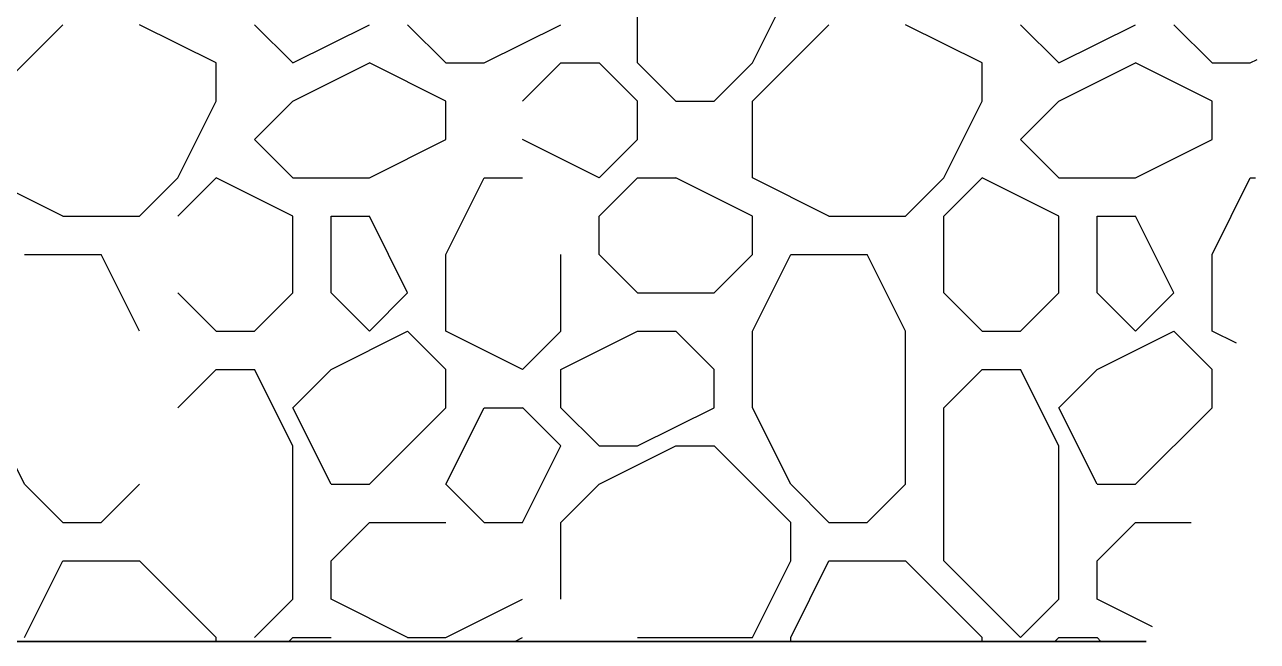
# Model space of a CAD drawing. Header units: inches. Extents: x -27 to 114, y -35 to 60.
# Drawn here: x 72.388 to 74.922, y 45.627 to 46.895 of the extents above; entities that cross this region are included whole.
import ezdxf

# ---------------------------------------------------------------- set-up
doc = ezdxf.new("R2010")
doc.units = ezdxf.units.IN
doc.header["$LTSCALE"] = 10
doc.header["$MEASUREMENT"] = 0
doc.layers.add('TUBO', color=2, linetype='Continuous')

# ---------------------------------------------------------------- blocks, each defined once
blk = doc.blocks.new('caixa de areia')
at = {"layer": 'TUBO', "color": 4}
for p, q in [((297.4025, 251.542), (297.4025, 251.7171)), ((297.665, 251.542), (297.7525, 251.717)), ((295.915, 251.4545), (296.09, 251.6295)), ((296.44, 251.542), (296.265, 251.6295)), ((296.615, 251.542), (296.5275, 251.6295)), ((296.615, 251.542), (296.79, 251.6295)), ((296.965, 251.542), (296.8775, 251.6295)), ((297.0525, 251.542), (297.2275, 251.6295)), ((297.665, 251.4545), (297.84, 251.6295)), ((298.19, 251.542), (298.015, 251.6295)), ((298.365, 251.542), (298.2775, 251.6295)), ((298.365, 251.542), (298.54, 251.6295)), ((298.715, 251.542), (298.6275, 251.6295)), ((296.44, 251.4545), (296.44, 251.542)), ((296.615, 251.4545), (296.79, 251.542)), ((296.965, 251.4545), (296.79, 251.542)), ((296.965, 251.542), (297.0525, 251.542)), ((297.14, 251.4545), (297.2275, 251.542)), ((297.2275, 251.542), (297.315, 251.542)), ((297.4025, 251.4545), (297.315, 251.542)), ((297.49, 251.4545), (297.4025, 251.542)), ((297.5775, 251.4545), (297.665, 251.542)), ((298.19, 251.4545), (298.19, 251.542)), ((298.365, 251.4545), (298.54, 251.542)), ((298.715, 251.4545), (298.54, 251.542)), ((298.715, 251.542), (298.8025, 251.542)), ((298.8025, 251.542), (298.8185, 251.5501)), ((296.3525, 251.2795), (296.44, 251.4545)), ((296.5275, 251.367), (296.615, 251.4545)), ((296.965, 251.367), (296.965, 251.4545)), ((297.4025, 251.367), (297.4025, 251.4545)), ((297.49, 251.4545), (297.5775, 251.4545)), ((297.665, 251.2795), (297.665, 251.4545)), ((298.1025, 251.2795), (298.19, 251.4545)), ((298.2775, 251.367), (298.365, 251.4545)), ((298.715, 251.367), (298.715, 251.4545)), ((296.6151, 251.2795), (296.5276, 251.367)), ((296.79, 251.2795), (296.965, 251.367)), ((297.315, 251.2795), (297.14, 251.367)), ((297.315, 251.2795), (297.4025, 251.367)), ((298.3651, 251.2795), (298.2776, 251.367)), ((298.54, 251.2795), (298.715, 251.367)), ((296.09, 251.1921), (295.915, 251.2795)), ((296.265, 251.192), (296.3525, 251.2795)), ((296.3525, 251.1921), (296.44, 251.2795)), ((296.3525, 251.1921), (296.44, 251.2795)), ((296.615, 251.1921), (296.44, 251.2795)), ((296.615, 251.2795), (296.79, 251.2795)), ((296.965, 251.1045), (297.0525, 251.2795)), ((297.0525, 251.2795), (297.14, 251.2795)), ((297.315, 251.1921), (297.4025, 251.2795)), ((297.4025, 251.2795), (297.49, 251.2795)), ((297.665, 251.1921), (297.49, 251.2795)), ((297.84, 251.1921), (297.665, 251.2795)), ((298.015, 251.192), (298.1025, 251.2795)), ((298.1025, 251.1921), (298.19, 251.2795)), ((298.1025, 251.1921), (298.19, 251.2795)), ((298.365, 251.1921), (298.19, 251.2795)), ((298.365, 251.2795), (298.54, 251.2795)), ((298.715, 251.1045), (298.8025, 251.2795)), ((298.8025, 251.2795), (298.8141, 251.2795)), ((296.09, 251.1921), (296.265, 251.1921)), ((296.615, 251.017), (296.615, 251.1921)), ((296.7025, 251.1921), (296.79, 251.1921)), ((296.7025, 251.017), (296.7025, 251.1921)), ((296.8775, 251.017), (296.79, 251.192)), ((297.315, 251.1045), (297.315, 251.1921)), ((297.665, 251.1045), (297.665, 251.1921)), ((297.84, 251.1921), (298.015, 251.1921)), ((298.1025, 251.017), (298.1025, 251.1921)), ((298.365, 251.017), (298.365, 251.1921)), ((298.4525, 251.1921), (298.54, 251.1921)), ((298.4525, 251.017), (298.4525, 251.1921)), ((298.6275, 251.017), (298.54, 251.192)), ((296.0025, 251.1045), (296.1775, 251.1045)), ((296.265, 250.9296), (296.1775, 251.1045)), ((296.965, 250.9296), (296.965, 251.1045)), ((297.2275, 250.9296), (297.2275, 251.1045)), ((297.4026, 251.017), (297.3151, 251.1045)), ((297.5775, 251.017), (297.665, 251.1045)), ((297.665, 250.9296), (297.7525, 251.1045)), ((297.7525, 251.1045), (297.9275, 251.1045)), ((298.015, 250.9296), (297.9275, 251.1045)), ((298.715, 250.9296), (298.715, 251.1045)), ((296.44, 250.9296), (296.3525, 251.017)), ((296.5275, 250.9295), (296.615, 251.017)), ((296.79, 250.9296), (296.7025, 251.017)), ((296.79, 250.9295), (296.8775, 251.017)), ((297.4025, 251.017), (297.5775, 251.017)), ((298.19, 250.9296), (298.1025, 251.017)), ((298.2775, 250.9295), (298.365, 251.017)), ((298.54, 250.9296), (298.4525, 251.017)), ((298.54, 250.9295), (298.6275, 251.017)), ((296.44, 250.9296), (296.5275, 250.9296)), ((296.7025, 250.842), (296.8775, 250.9295)), ((296.965, 250.842), (296.8775, 250.9295)), ((297.14, 250.842), (296.965, 250.9295)), ((297.14, 250.842), (297.2275, 250.9295)), ((297.2275, 250.842), (297.4025, 250.9295)), ((297.4025, 250.9296), (297.49, 250.9296)), ((297.5776, 250.842), (297.4901, 250.9295)), ((297.665, 250.7545), (297.665, 250.9296)), ((298.015, 250.5795), (298.015, 250.9296)), ((298.19, 250.9296), (298.2775, 250.9296)), ((298.4525, 250.842), (298.6275, 250.9295)), ((298.715, 250.842), (298.6275, 250.9295)), ((298.7709, 250.9016), (298.715, 250.9295)), ((296.3525, 250.7545), (296.44, 250.842)), ((296.44, 250.842), (296.5275, 250.842)), ((296.615, 250.667), (296.5275, 250.842)), ((296.615, 250.7545), (296.7025, 250.842)), ((296.965, 250.7545), (296.965, 250.842)), ((297.2275, 250.7545), (297.2275, 250.842)), ((297.5775, 250.7545), (297.5775, 250.842)), ((298.1025, 250.7545), (298.19, 250.842)), ((298.19, 250.842), (298.2775, 250.842)), ((298.365, 250.667), (298.2775, 250.842)), ((298.365, 250.7545), (298.4525, 250.842)), ((298.715, 250.7545), (298.715, 250.842)), ((296.0025, 250.5795), (295.915, 250.7545)), ((296.7025, 250.5795), (296.615, 250.7545)), ((296.79, 250.5795), (296.965, 250.7545)), ((296.79, 250.5795), (296.965, 250.7545)), ((296.965, 250.5795), (297.0525, 250.7545)), ((297.0525, 250.7545), (297.14, 250.7545)), ((297.2275, 250.6671), (297.14, 250.7546)), ((297.315, 250.667), (297.2275, 250.7545)), ((297.4025, 250.667), (297.5775, 250.7545)), ((297.7525, 250.5795), (297.665, 250.7545)), ((298.1025, 250.4046), (298.1025, 250.7545)), ((298.4525, 250.5795), (298.365, 250.7545)), ((298.54, 250.5795), (298.715, 250.7545)), ((298.54, 250.5795), (298.715, 250.7545)), ((296.615, 250.3171), (296.615, 250.667)), ((297.14, 250.4921), (297.2275, 250.667)), ((297.315, 250.667), (297.4025, 250.667)), ((297.315, 250.5795), (297.49, 250.667)), ((297.49, 250.667), (297.5775, 250.667)), ((297.7525, 250.4921), (297.5775, 250.667)), ((298.365, 250.3171), (298.365, 250.667)), ((296.09, 250.4921), (296.0025, 250.5795)), ((296.1775, 250.492), (296.265, 250.5795)), ((296.7025, 250.5795), (296.79, 250.5795)), ((297.0525, 250.4921), (296.965, 250.5795)), ((297.2275, 250.4921), (297.315, 250.5795)), ((297.84, 250.4921), (297.7525, 250.5795)), ((297.9275, 250.492), (298.015, 250.5795)), ((298.4525, 250.5795), (298.54, 250.5795)), ((296.09, 250.4921), (296.1775, 250.4921)), ((296.7025, 250.4045), (296.79, 250.492)), ((296.79, 250.4921), (296.965, 250.4921)), ((297.0525, 250.4921), (297.14, 250.4921)), ((297.2275, 250.3171), (297.2275, 250.4921)), ((297.7525, 250.4046), (297.7525, 250.4921)), ((297.84, 250.4921), (297.9275, 250.4921)), ((298.4525, 250.4045), (298.54, 250.492)), ((298.54, 250.4921), (298.6674, 250.4921)), ((296.0025, 250.2295), (296.09, 250.4045)), ((296.09, 250.4046), (296.265, 250.4046)), ((296.44, 250.2295), (296.2651, 250.4045)), ((296.7025, 250.3171), (296.7025, 250.4046)), ((297.665, 250.2295), (297.7525, 250.4045)), ((297.7525, 250.2295), (297.84, 250.4045)), ((297.84, 250.4046), (298.015, 250.4046)), ((298.19, 250.2295), (298.0151, 250.4045)), ((298.2775, 250.2295), (298.1025, 250.4045)), ((298.4525, 250.3171), (298.4525, 250.4046)), ((296.5275, 250.2295), (296.615, 250.317)), ((296.8775, 250.2295), (296.7025, 250.317)), ((296.965, 250.2295), (297.14, 250.317)), ((298.2775, 250.2295), (298.365, 250.317)), ((298.5788, 250.2539), (298.4525, 250.317)), ((296.44, 250.2207), (296.44, 250.2295)), ((296.6062, 250.2207), (296.615, 250.2295)), ((296.615, 250.2295), (296.7025, 250.2295)), ((296.8775, 250.2295), (296.965, 250.2295)), ((297.1224, 250.2207), (297.14, 250.2295)), ((297.4025, 250.2295), (297.665, 250.2295)), ((297.7525, 250.2207), (297.7525, 250.2295)), ((298.19, 250.2207), (298.19, 250.2295)), ((298.3562, 250.2207), (298.365, 250.2295)), ((298.365, 250.2295), (298.4525, 250.2295)), ((298.4614, 250.2207), (298.4525, 250.2295))]:
    blk.add_line(p, q, dxfattribs=at)
at = {"layer": 'TUBO'}
for p, q in [((292.2416, 250.2207), (298.5648, 250.2207)), ((298.5648, 250.2207), (292.2416, 250.2207))]:
    blk.add_line(p, q, dxfattribs=at)

msp = doc.modelspace()

# ---------------------------------------------------------------- block references
at = {"color": 1, "xscale": 0.8999999999996362, "yscale": 0.8999999999996362, "zscale": 0.8999999999996362}
msp.add_blockref('caixa de areia', (-194.0146, -179.5716), dxfattribs=at)

doc.saveas('drawing.dxf')
